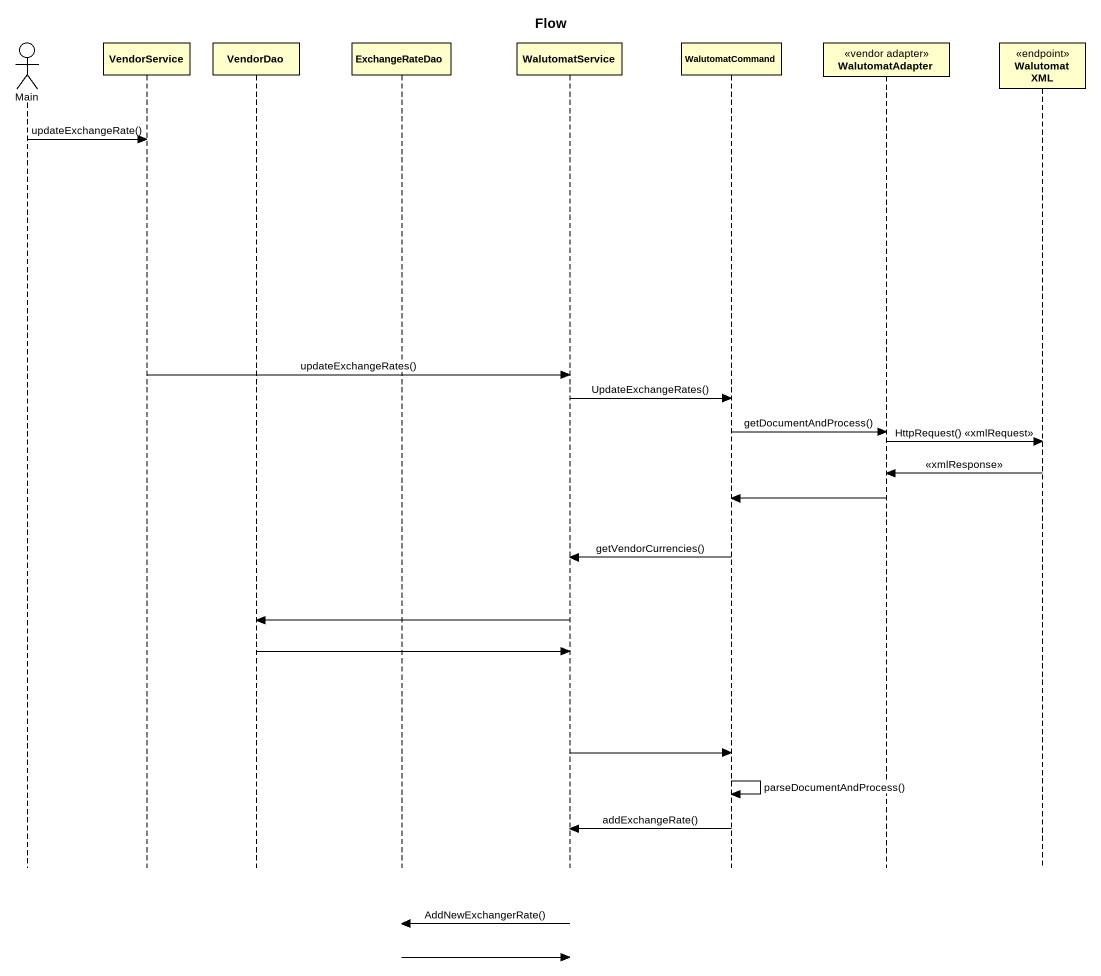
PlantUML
@startuml
title Flow
hide footbox
actor Main
participant VendorService
participant VendorDao
participant ExchangeRateDao
participant WalutomatService
participant WalutomatCommand
participant WalutomatAdapter <<vendor adapter>>
participant "Walutomat XML" as Walutomat_XML <<endpoint>>

Main -> VendorService : updateExchangeRate()
VendorService -> WalutomatService : updateExchangeRates()
WalutomatService -> WalutomatCommand : UpdateExchangeRates()
WalutomatCommand -> WalutomatAdapter : getDocumentAndProcess()
WalutomatAdapter -> Walutomat_XML : HttpRequest() <<xmlRequest>>
Walutomat_XML -> WalutomatAdapter : <<xmlResponse>>
WalutomatAdapter -> WalutomatCommand
WalutomatCommand -> WalutomatService : getVendorCurrencies()
WalutomatService -> VendorDao
VendorDao -> WalutomatService
WalutomatService -> WalutomatCommand
WalutomatCommand -> WalutomatCommand : parseDocumentAndProcess()
WalutomatCommand -> WalutomatService : addExchangeRate()
WalutomatService -> ExchangeRateDao : AddNewExchangerRate()
ExchangeRateDao -> WalutomatService
@enduml
